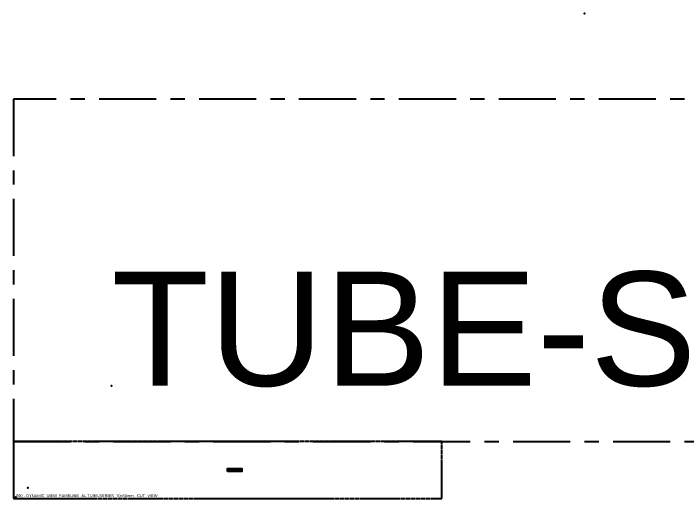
# Model space of a CAD drawing. Header units: millimetres. Extents: x -244126 to 368105, y -173968 to 259060.
# Drawn here: x -21300 to -18943, y 48795 to 50495 of the extents above; entities that cross this region are included whole.
import ezdxf

# ---------------------------------------------------------------- set-up
doc = ezdxf.new("R2010")
doc.units = ezdxf.units.MM
doc.header["$MEASUREMENT"] = 0
doc.linetypes.add('005_GG_TA_LINE', pattern=[13.75, 5, -1.25, 1.25, -1.25, 5])
for name, color, linetype in [('000 - H A T C H', 8, 'Continuous'), ('000 - SYMBOL CON', 1, 'Continuous'), ('001 - ASCESSORIES', 1, 'Continuous'), ('A04_TUBE SERIES', 7, 'Continuous')]:
    doc.layers.add(name, color=color, linetype=linetype)
doc.styles.get("Standard").update_dxf_attribs({"font": 'arial.ttf'})

# ---------------------------------------------------------------- blocks, each defined once
blk = doc.blocks.new('*U1766')
at = {"color": 0, "linetype": '005_GG_TA_LINE'}
blk.add_lwpolyline([(0, 0), (100, 0), (100, 30), (0, 30)], close=True, dxfattribs=at)
for p in [(50, 37.5), (8.582, 4.878)]:
    blk.add_point(p, dxfattribs=at)
blk.add_attdef('NAMEBLK', (8.582, 4.878), '', height=10, dxfattribs=at)
blk = doc.blocks.new('*U2987')
at = {"color": 0, "linetype": '005_GG_TA_LINE'}
blk.add_lwpolyline([(0, 0), (1500, 0), (1500, 200), (0, 200)], close=True, dxfattribs=at)
for p in [(50, 37.5), (8.6, 4.9)]:
    blk.add_point(p, dxfattribs=at)
blk.add_attdef('NAMEBLK', (8.6, 4.9), '', height=10, dxfattribs=at)
blk = doc.blocks.new('000 - DYNAMIC_VIEW_FAMELINE_AL.TUBE-SERIES_10x50mm._CUT_VIEW')
at = {"layer": '000 - H A T C H'}
h = blk.add_hatch(dxfattribs=at)
h.set_pattern_fill('ANSI32', color=8)
h.set_pattern_definition([(45, (6509.22165, -48672.5153), (-0.265165043, 0.265165043), []), (45, (6509.39842, -48672.5153), (-0.265165043, 0.265165043), [])])
h.paths.add_polyline_path([(0, 5), (0, 0.2), (0.2, 0), (0, -0.2), (0, -5), (50, -5), (50, 5)])
h.paths.add_polyline_path([(11.6, 4.2), (49.2, 4.2), (49.2, -4.2), (11.6, -4.2)], flags=16)
h.paths.add_polyline_path([(10.8, 4.2), (10.8, -4.2), (0.8, -4.2), (0.8, 4.2)], flags=16)
at = {"layer": '000 - SYMBOL CON', "color": 8, "linetype": 'ByBlock'}
for p, q in [((0.8, -4.2), (10.8, 4.2)), ((0.8, 4.2), (10.8, -4.2)), ((11.6, -4.2), (49.2, 4.2)), ((49.2, -4.2), (11.6, 4.2))]:
    blk.add_line(p, q, dxfattribs=at)
at = {"layer": 'A04_TUBE SERIES', "color": 0}
for points in [[(0, -5), (0, -0.2), (0.2, 0), (0, 0.2), (0, 5), (50, 5), (50, -5)], [(10.8, 4.2), (10.8, -4.2), (0.8, -4.2), (0.8, 4.2)], [(49.2, 4.2), (11.6, 4.2), (11.6, -4.2), (49.2, -4.2)]]:
    blk.add_lwpolyline(points, close=True, dxfattribs=at)

msp = doc.modelspace()

# ---------------------------------------------------------------- block references
at = {"layer": '001 - ASCESSORIES', "linetype": '005_GG_TA_LINE', "xscale": 40, "yscale": 40, "zscale": 40}
msp.add_blockref('*U1766', (-21300.40553, 48995.17286), dxfattribs=at).add_auto_attribs({'NAMEBLK': 'TUBE-SERIES'})
at = {"layer": '001 - ASCESSORIES', "linetype": '005_GG_TA_LINE'}
msp.add_blockref('*U2987', (-21300.40553, 48795.17286), dxfattribs=at).add_auto_attribs({'NAMEBLK': '000 - DYNAMIC_VIEW_FAMELINE_AL.TUBE-SERIES_10x50mm._CUT_VIEW'})
at = {"layer": 'A04_TUBE SERIES', "color": 3}
msp.add_blockref('000 - DYNAMIC_VIEW_FAMELINE_AL.TUBE-SERIES_10x50mm._CUT_VIEW', (-20550.40553, 48895.17286), dxfattribs=at)

doc.saveas('drawing.dxf')
